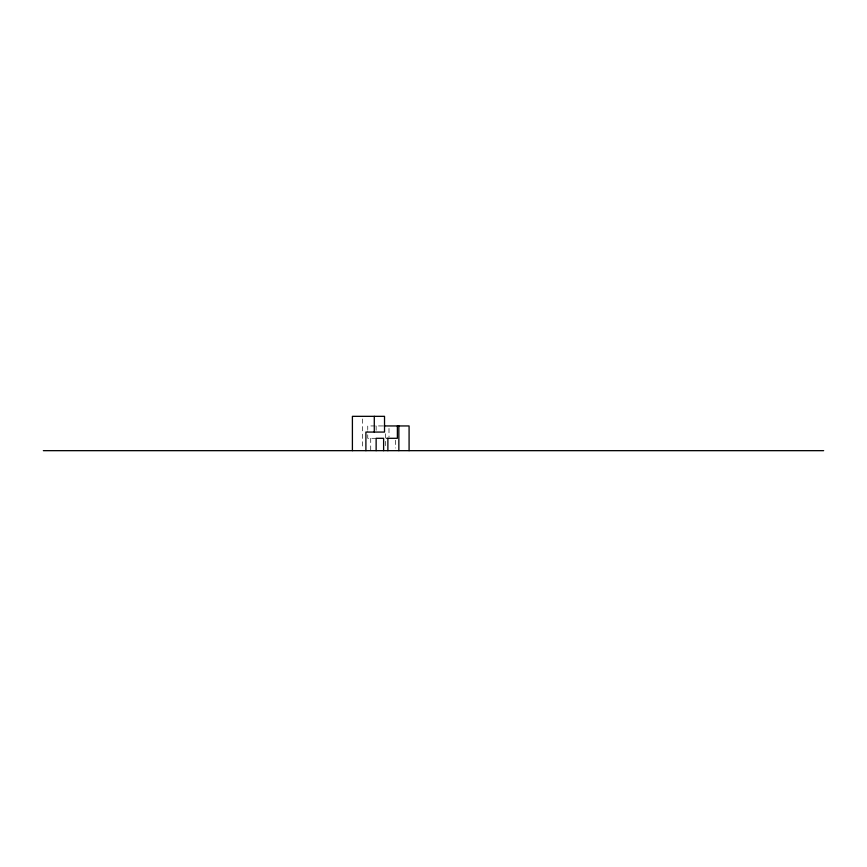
<?xml version="1.0" encoding="UTF-8"?>
<svg xmlns="http://www.w3.org/2000/svg" width="867" height="867" viewBox="0 0 867 867"><rect width="100%" height="100%" fill="white"/><g stroke="black" fill="none" stroke-linecap="round" stroke-linejoin="round"><path stroke-width="0.65" stroke-dasharray="4.33 3.25" d="M382.78 425.946L367.749 425.946L367.749 429.653M376.137 438.301L367.749 438.301L367.749 430.888M395.59 440.252L395.59 448.055M389.001 428.417L389.001 437.066M385.36 433.749L385.36 448.055M376.137 425.946L376.137 430.845M370.718 438.301L370.718 450.667M362.644 418.978L362.644 448.022"/><path stroke-width="1.3" d="M384.103 425.946L409.083 425.946L409.083 450.667M386.628 438.301L397.379 438.301L397.379 425.946M43.35 450.667L823.65 450.667M398.853 425.946L398.853 450.667M387.885 438.301L387.885 450.667M383.615 450.667L383.615 438.301L376.137 438.301L376.137 450.667M374.284 416.333L374.284 432.069M365.896 450.667L365.896 432.069L384.525 432.069L384.525 416.333L352.403 416.333L352.403 450.667"/></g></svg>
